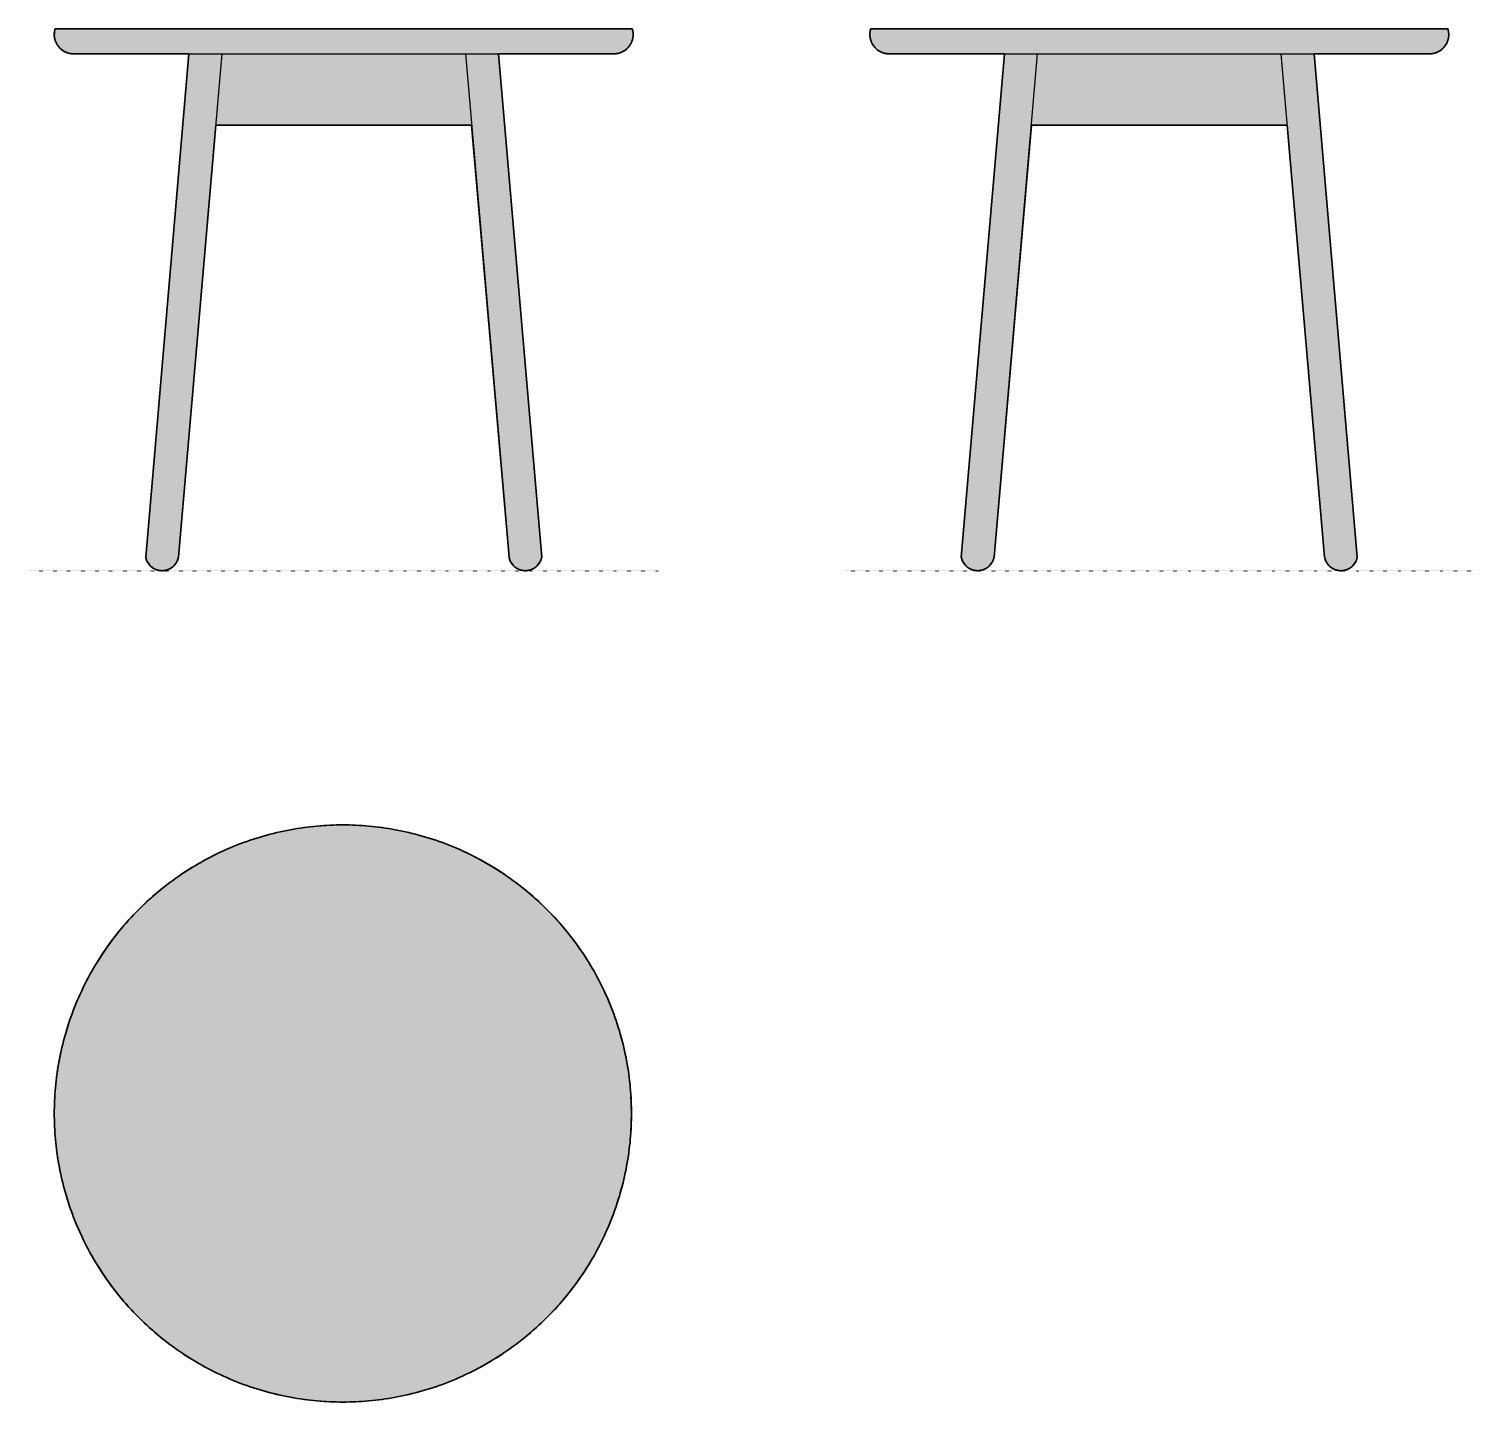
# Model space of a CAD drawing. Header units: millimetres. Extents: x 0 to 1628, y -936 to 610.
import ezdxf

# ---------------------------------------------------------------- set-up
doc = ezdxf.new("R2010")
doc.units = ezdxf.units.MM
doc.linetypes.add('Dots', pattern=[1, 0, -1])
doc.layers.add('Blocks', color=7, linetype='Continuous')
doc.layers.add('Blocks$Fill', color=7, linetype='Continuous', true_color=0xffffff)
for name, color, linetype, lineweight, true_color in [('Blocks$Inner', 7, 'Continuous', 25, 0x007f00), ('Blocks$Outline', 7, 'Continuous', 35, 0xff3f3f), ('Groud', 7, 'Dots', 25, 0x243775)]:
    doc.layers.add(name, color=color, linetype=linetype, lineweight=lineweight, true_color=true_color)

# ---------------------------------------------------------------- blocks, each defined once
blk = doc.blocks.new('Nest Oak Coffe Table Ø61 Top')
at = {"layer": 'Blocks$Fill'}
blk.add_hatch(color=256, dxfattribs=at).paths.add_polyline_path([(788, 23.3), (787.9, 30.5), (787.7, 37.8), (787.3, 45.1), (786.7, 52.5), (785.9, 59.9), (785, 67.4), (783.9, 74.9), (782.6, 82.4), (781.1, 90), (779.4, 97.6), (777.5, 105.1), (775.5, 112.7), (773.2, 120.3), (770.7, 127.9), (768.1, 135.4), (765.2, 142.9), (762.1, 150.4), (758.8, 157.9), (755.4, 165.2), (751.7, 172.6), (747.8, 179.8), (743.8, 187), (739.5, 194.1), (735, 201.1), (730.4, 208.1), (725.5, 214.9), (720.5, 221.6), (715.3, 228.1), (709.9, 234.6), (704.4, 240.9), (698.7, 247.1), (692.8, 253.1), (686.8, 259), (680.6, 264.7), (674.3, 270.2), (667.9, 275.6), (661.3, 280.8), (654.6, 285.8), (647.8, 290.7), (640.9, 295.3), (633.8, 299.8), (626.7, 304), (619.5, 308.1), (612.3, 312), (605, 315.7), (597.6, 319.1), (590.1, 322.4), (582.6, 325.5), (575.1, 328.3), (567.6, 331), (560, 333.5), (552.4, 335.8), (544.9, 337.8), (537.3, 339.7), (529.7, 341.4), (522.1, 342.9), (514.6, 344.2), (507.1, 345.3), (499.6, 346.2), (492.2, 347), (484.8, 347.6), (477.5, 348), (470.2, 348.2), (463, 348.3), (455.8, 348.2), (448.5, 348), (441.2, 347.6), (433.8, 347), (426.4, 346.2), (418.9, 345.3), (411.4, 344.2), (403.9, 342.9), (396.3, 341.4), (388.7, 339.7), (381.2, 337.8), (373.6, 335.8), (366, 333.5), (358.4, 331), (350.9, 328.3), (343.4, 325.5), (335.9, 322.4), (328.5, 319.1), (321.1, 315.7), (313.7, 312), (306.5, 308.1), (299.3, 304), (292.2, 299.8), (285.2, 295.3), (278.3, 290.7), (271.4, 285.8), (264.7, 280.8), (258.2, 275.6), (251.7, 270.2), (245.4, 264.7), (239.2, 259), (233.2, 253.1), (227.3, 247.1), (221.6, 240.9), (216.1, 234.6), (210.7, 228.1), (205.5, 221.6), (200.5, 214.9), (195.6, 208.1), (191, 201.1), (186.5, 194.1), (182.3, 187), (178.2, 179.8), (174.3, 172.6), (170.6, 165.2), (167.2, 157.9), (163.9, 150.4), (160.8, 142.9), (158, 135.4), (155.3, 127.9), (152.8, 120.3), (150.6, 112.7), (148.5, 105.1), (146.6, 97.6), (144.9, 90), (143.4, 82.4), (142.1, 74.9), (141, 67.4), (140.1, 59.9), (139.3, 52.5), (138.7, 45.1), (138.3, 37.8), (138.1, 30.5), (138, 23.3), (138.1, 16.1), (138.3, 8.8), (138.7, 1.5), (139.3, -5.9), (140.1, -13.3), (141, -20.8), (142.1, -28.3), (143.4, -35.8), (144.9, -43.4), (146.6, -51), (148.5, -58.5), (150.6, -66.1), (152.8, -73.7), (155.3, -81.3), (158, -88.8), (160.8, -96.3), (163.9, -103.8), (167.2, -111.3), (170.6, -118.6), (174.3, -126), (178.2, -133.2), (182.3, -140.4), (186.5, -147.5), (191, -154.5), (195.6, -161.5), (200.5, -168.3), (205.5, -175), (210.7, -181.5), (216.1, -188), (221.6, -194.3), (227.3, -200.5), (233.2, -206.5), (239.2, -212.4), (245.4, -218.1), (251.7, -223.6), (258.2, -229), (264.7, -234.2), (271.4, -239.2), (278.3, -244.1), (285.2, -248.7), (292.2, -253.2), (299.3, -257.5), (306.5, -261.5), (313.7, -265.4), (321.1, -269.1), (328.5, -272.5), (335.9, -275.8), (343.4, -278.9), (350.9, -281.8), (358.4, -284.4), (366, -286.9), (373.6, -289.2), (381.2, -291.2), (388.7, -293.1), (396.3, -294.8), (403.9, -296.3), (411.4, -297.6), (418.9, -298.7), (426.4, -299.6), (433.8, -300.4), (441.2, -301), (448.5, -301.4), (455.8, -301.6), (463, -301.7), (470.2, -301.6), (477.5, -301.4), (484.8, -301), (492.2, -300.4), (499.6, -299.6), (507.1, -298.7), (514.6, -297.6), (522.1, -296.3), (529.7, -294.8), (537.3, -293.1), (544.9, -291.2), (552.4, -289.2), (560, -286.9), (567.6, -284.4), (575.1, -281.8), (582.6, -278.9), (590.1, -275.8), (597.6, -272.5), (605, -269.1), (612.3, -265.4), (619.5, -261.5), (626.7, -257.5), (633.8, -253.2), (640.9, -248.7), (647.8, -244.1), (654.6, -239.2), (661.3, -234.2), (667.9, -229), (674.3, -223.6), (680.6, -218.1), (686.8, -212.4), (692.8, -206.5), (698.7, -200.5), (704.4, -194.3), (709.9, -188), (715.3, -181.5), (720.5, -175), (725.5, -168.3), (730.4, -161.5), (735, -154.5), (739.5, -147.5), (743.8, -140.4), (747.8, -133.2), (751.7, -126), (755.4, -118.6), (758.8, -111.3), (762.1, -103.8), (765.2, -96.3), (768.1, -88.8), (770.7, -81.3), (773.2, -73.7), (775.5, -66.1), (777.5, -58.5), (779.4, -51), (781.1, -43.4), (782.6, -35.8), (783.9, -28.3), (785, -20.8), (785.9, -13.3), (786.7, -5.9), (787.3, 1.5), (787.7, 8.8), (787.9, 16.1)], flags=0)
at = {"layer": 'Blocks$Inner'}
blk.add_circle((463, 23.3), 325, dxfattribs=at)
at = {"layer": 'Blocks$Outline'}
blk.add_rational_spline([(788, 23.3), (788, 348.3), (463, 348.3), (138, 348.3), (138, 23.3), (138, -301.7), (463, -301.7), (788, -301.7), (788, 23.3)], [1, 0.707106781187, 1, 0.707106781187, 1, 0.707106781187, 1, 0.707106781187, 1], degree=2, knots=[0, 0, 0, 510.508806, 510.508806, 1021.017612, 1021.017612, 1531.526419, 1531.526419, 2042.035225, 2042.035225, 2042.035225], dxfattribs=at)
blk = doc.blocks.new('Nest Oak Coffe Table Ø61 Side')
at = {"layer": 'Blocks$Fill'}
blk.add_hatch(color=256, dxfattribs=at).paths.add_polyline_path([(131.5, 15.3), (131.6, 14.9), (131.7, 14.6), (131.8, 14.2), (131.9, 13.8), (132, 13.5), (132.1, 13.1), (132.2, 12.7), (132.3, 12.4), (132.5, 12), (132.6, 11.6), (132.8, 11.2), (132.9, 10.9), (133.1, 10.5), (133.3, 10.2), (133.5, 9.8), (133.7, 9.4), (133.9, 9.1), (134.1, 8.7), (134.3, 8.4), (134.6, 8), (134.8, 7.7), (135.1, 7.4), (135.3, 7), (135.6, 6.7), (135.9, 6.4), (136.1, 6.1), (136.4, 5.8), (136.7, 5.5), (137, 5.2), (137.3, 4.9), (137.7, 4.6), (138, 4.3), (138.3, 4.1), (138.6, 3.8), (139, 3.6), (139.3, 3.3), (139.7, 3.1), (140, 2.8), (140.4, 2.6), (140.8, 2.4), (141.1, 2.2), (141.5, 2), (141.9, 1.8), (142.2, 1.7), (142.6, 1.5), (143, 1.3), (143.4, 1.2), (143.8, 1), (144.2, 0.9), (144.5, 0.8), (144.9, 0.7), (145.3, 0.6), (145.7, 0.5), (146.1, 0.4), (146.5, 0.3), (146.9, 0.3), (147.3, 0.2), (147.7, 0.1), (148.1, 0.1), (148.4, 0.1), (148.8, 0), (149.2, 0), (149.6, 0), (150, 0), (150.3, 0), (150.7, 0), (151.1, 0), (151.5, 0.1), (151.9, 0.1), (152.2, 0.1), (152.6, 0.2), (153, 0.3), (153.4, 0.3), (153.8, 0.4), (154.2, 0.5), (154.6, 0.6), (155, 0.7), (155.4, 0.8), (155.7, 0.9), (156.1, 1), (156.5, 1.2), (156.9, 1.3), (157.3, 1.5), (157.7, 1.7), (158, 1.8), (158.4, 2), (158.8, 2.2), (159.2, 2.4), (159.5, 2.6), (159.9, 2.8), (160.2, 3.1), (160.6, 3.3), (160.9, 3.6), (161.3, 3.8), (161.6, 4.1), (161.9, 4.3), (162.2, 4.6), (162.6, 4.9), (162.9, 5.2), (163.2, 5.5), (163.5, 5.8), (163.8, 6.1), (164, 6.4), (164.3, 6.7), (164.6, 7), (164.8, 7.4), (165.1, 7.7), (165.3, 8), (165.6, 8.4), (165.8, 8.7), (166, 9.1), (166.2, 9.4), (166.4, 9.8), (166.6, 10.2), (166.8, 10.5), (167, 10.9), (167.1, 11.2), (167.3, 11.6), (167.4, 12), (167.6, 12.4), (167.7, 12.7), (167.8, 13.1), (167.9, 13.5), (168, 13.8), (168.1, 14.2), (168.2, 14.6), (168.3, 14.9), (168.4, 15.3), (210.6, 501.9), (354.5, 501.9), (498.5, 501.9), (540.7, 15.3), (540.8, 14.9), (540.8, 14.6), (540.9, 14.2), (541, 13.8), (541.1, 13.5), (541.2, 13.1), (541.4, 12.7), (541.5, 12.4), (541.6, 12), (541.8, 11.6), (541.9, 11.2), (542.1, 10.9), (542.3, 10.5), (542.5, 10.2), (542.7, 9.8), (542.8, 9.4), (543.1, 9.1), (543.3, 8.7), (543.5, 8.4), (543.7, 8), (544, 7.7), (544.2, 7.4), (544.5, 7), (544.7, 6.7), (545, 6.4), (545.3, 6.1), (545.6, 5.8), (545.9, 5.5), (546.2, 5.2), (546.5, 4.9), (546.8, 4.6), (547.1, 4.3), (547.5, 4.1), (547.8, 3.8), (548.1, 3.6), (548.5, 3.3), (548.8, 3.1), (549.2, 2.8), (549.5, 2.6), (549.9, 2.4), (550.3, 2.2), (550.6, 2), (551, 1.8), (551.4, 1.7), (551.8, 1.5), (552.2, 1.3), (552.5, 1.2), (552.9, 1), (553.3, 0.9), (553.7, 0.8), (554.1, 0.7), (554.5, 0.6), (554.9, 0.5), (555.3, 0.4), (555.7, 0.3), (556, 0.3), (556.4, 0.2), (556.8, 0.1), (557.2, 0.1), (557.6, 0.1), (558, 0), (558.4, 0), (558.7, 0), (559.1, 0), (559.5, 0), (559.9, 0), (560.2, 0), (560.6, 0.1), (561, 0.1), (561.4, 0.1), (561.8, 0.2), (562.2, 0.3), (562.6, 0.3), (563, 0.4), (563.3, 0.5), (563.7, 0.6), (564.1, 0.7), (564.5, 0.8), (564.9, 0.9), (565.3, 1), (565.7, 1.2), (566.1, 1.3), (566.4, 1.5), (566.8, 1.7), (567.2, 1.8), (567.6, 2), (567.9, 2.2), (568.3, 2.4), (568.7, 2.6), (569, 2.8), (569.4, 3.1), (569.7, 3.3), (570.1, 3.6), (570.4, 3.8), (570.8, 4.1), (571.1, 4.3), (571.4, 4.6), (571.7, 4.9), (572, 5.2), (572.3, 5.5), (572.6, 5.8), (572.9, 6.1), (573.2, 6.4), (573.5, 6.7), (573.7, 7), (574, 7.4), (574.2, 7.7), (574.5, 8), (574.7, 8.4), (574.9, 8.7), (575.2, 9.1), (575.4, 9.4), (575.6, 9.8), (575.8, 10.2), (575.9, 10.5), (576.1, 10.9), (576.3, 11.2), (576.4, 11.6), (576.6, 12), (576.7, 12.4), (576.8, 12.7), (577, 13.1), (577.1, 13.5), (577.2, 13.8), (577.3, 14.2), (577.4, 14.6), (577.5, 14.9), (577.5, 15.3), (528.9, 582.1), (658.6, 582.1), (659.3, 582.1), (659.9, 582.1), (660.5, 582.2), (661.1, 582.2), (661.7, 582.3), (662.4, 582.4), (663, 582.5), (663.6, 582.6), (664.2, 582.8), (664.9, 583), (665.5, 583.2), (666.1, 583.4), (666.7, 583.6), (667.3, 583.8), (667.9, 584.1), (668.5, 584.4), (669, 584.7), (669.6, 585), (670.2, 585.3), (670.7, 585.7), (671.2, 586), (671.8, 586.4), (672.3, 586.8), (672.8, 587.2), (673.2, 587.6), (673.7, 588), (674.2, 588.5), (674.6, 588.9), (675, 589.4), (675.4, 589.9), (675.8, 590.4), (676.2, 590.8), (676.6, 591.3), (676.9, 591.8), (677.2, 592.4), (677.6, 592.9), (677.9, 593.5), (678.2, 594), (678.4, 594.6), (678.7, 595.2), (678.9, 595.8), (679.2, 596.4), (679.4, 597), (679.6, 597.6), (679.8, 598.2), (679.9, 598.8), (680.1, 599.5), (680.2, 600.1), (680.3, 600.7), (680.4, 601.4), (680.4, 602), (680.5, 602.7), (680.5, 603.3), (680.5, 604), (680.5, 604.6), (680.4, 605.2), (680.4, 605.9), (680.3, 606.5), (680.2, 607.1), (680.1, 607.7), (680, 608.4), (679.9, 609), (679.7, 609.6), (679.5, 610.2), (678.6, 610.2), (354.5, 610.2), (30.4, 610.2), (29.5, 610.2), (29.4, 609.6), (29.2, 609), (29.1, 608.4), (28.9, 607.7), (28.8, 607.1), (28.7, 606.5), (28.7, 605.9), (28.6, 605.2), (28.6, 604.6), (28.6, 604), (28.6, 603.3), (28.6, 602.7), (28.6, 602), (28.7, 601.4), (28.8, 600.7), (28.9, 600.1), (29, 599.5), (29.1, 598.8), (29.3, 598.2), (29.5, 597.6), (29.7, 597), (29.9, 596.4), (30.1, 595.8), (30.4, 595.2), (30.6, 594.6), (30.9, 594), (31.2, 593.5), (31.5, 592.9), (31.8, 592.4), (32.2, 591.8), (32.5, 591.3), (32.9, 590.8), (33.2, 590.4), (33.6, 589.9), (34, 589.4), (34.5, 588.9), (34.9, 588.5), (35.3, 588), (35.8, 587.6), (36.3, 587.2), (36.8, 586.8), (37.3, 586.4), (37.8, 586), (38.4, 585.7), (38.9, 585.3), (39.5, 585), (40, 584.7), (40.6, 584.4), (41.2, 584.1), (41.8, 583.8), (42.4, 583.6), (43, 583.4), (43.6, 583.2), (44.2, 583), (44.8, 582.8), (45.4, 582.6), (46.1, 582.5), (46.7, 582.4), (47.3, 582.3), (47.9, 582.2), (48.6, 582.2), (49.2, 582.1), (49.8, 582.1), (50.4, 582.1), (180.1, 582.1)], flags=0)
at = {"layer": 'Blocks$Inner'}
for p, q in [((180.1, 582.1), (131.5, 15.3)), ((168.4, 15.3), (217.5, 582.1)), ((491.5, 582.1), (540.7, 15.3)), ((577.5, 15.3), (528.9, 582.1))]:
    blk.add_line(p, q, dxfattribs=at)
for points in [[(679.5, 610.2), (354.5, 610.2), (29.5, 610.2)], [(30.4, 610.2), (354.5, 610.2), (678.6, 610.2)], [(50.4, 582.1), (354.5, 582.1), (658.6, 582.1)], [(210.6, 501.9), (354.5, 501.9), (498.5, 501.9)]]:
    blk.add_lwpolyline(points, dxfattribs=at)
for centre, radius, start, end in [((50.3, 603.8), 21.7, 162.9026, 270.4323), ((658.8, 603.8), 21.7, 269.5677, 17.0974), ((150, 18.7), 18.7, 190.4922, 349.5078), ((559.1, 18.7), 18.7, 190.4922, 349.5078)]:
    blk.add_arc(centre, radius, start, end, dxfattribs=at)
at = {"layer": 'Blocks$Outline'}
for points in [[(30.4, 610.2), (29.5, 610.2)], [(354.5, 610.2), (30.4, 610.2)], [(678.6, 610.2), (354.5, 610.2)], [(679.5, 610.2), (678.6, 610.2)], [(50.4, 582.1), (180.1, 582.1)], [(180.1, 582.1), (131.5, 15.3)], [(577.5, 15.3), (528.9, 582.1)], [(528.9, 582.1), (658.6, 582.1)], [(168.4, 15.3), (210.6, 501.9)], [(210.6, 501.9), (354.5, 501.9)], [(354.5, 501.9), (498.5, 501.9)], [(498.5, 501.9), (540.7, 15.3)]]:
    blk.add_lwpolyline(points, dxfattribs=at)
for points, weights, knots in [([(29.5, 610.2), (26.3, 599.7), (32.9, 590.8), (39.4, 582), (50.4, 582.1)], [1, 0.891936352836, 1, 0.891936352836, 1], [0, 0, 0, 20.342189, 20.342189, 40.684378, 40.684378, 40.684378]), ([(658.6, 582.1), (669.6, 582), (676.2, 590.8), (682.8, 599.7), (679.5, 610.2)], [1, 0.891936352836, 1, 0.891936352836, 1], [0, 0, 0, 20.342189, 20.342189, 40.684378, 40.684378, 40.684378]), ([(131.5, 15.3), (134.4, 0), (150, 0), (165.5, 0), (168.4, 15.3)], [1, 0.76879814065, 1, 0.76879814065, 1], [0, 0, 0, 25.988901, 25.988901, 51.977801, 51.977801, 51.977801]), ([(540.7, 15.3), (543.5, 0), (559.1, 0), (574.7, 0), (577.5, 15.3)], [1, 0.76879814065, 1, 0.76879814065, 1], [0, 0, 0, 25.988901, 25.988901, 51.977801, 51.977801, 51.977801])]:
    blk.add_rational_spline(points, weights, degree=2, knots=knots, dxfattribs=at)
blk = doc.blocks.new('Nest Oak Coffe Table Ø61 Front')
at = {"layer": 'Blocks$Fill'}
blk.add_hatch(color=256, dxfattribs=at).paths.add_polyline_path([(-597.3, -156.5), (-597.2, -156.8), (-597.1, -157.2), (-597, -157.6), (-596.9, -157.9), (-596.8, -158.3), (-596.7, -158.7), (-596.6, -159.1), (-596.4, -159.4), (-596.3, -159.8), (-596.2, -160.2), (-596, -160.5), (-595.8, -160.9), (-595.7, -161.3), (-595.5, -161.6), (-595.3, -162), (-595.1, -162.3), (-594.9, -162.7), (-594.7, -163.1), (-594.4, -163.4), (-594.2, -163.7), (-594, -164.1), (-593.7, -164.4), (-593.5, -164.7), (-593.2, -165.1), (-592.9, -165.4), (-592.6, -165.7), (-592.4, -166), (-592.1, -166.3), (-591.8, -166.6), (-591.4, -166.9), (-591.1, -167.2), (-590.8, -167.5), (-590.5, -167.7), (-590.1, -168), (-589.8, -168.2), (-589.5, -168.5), (-589.1, -168.7), (-588.8, -168.9), (-588.4, -169.2), (-588, -169.4), (-587.7, -169.6), (-587.3, -169.8), (-586.9, -169.9), (-586.5, -170.1), (-586.2, -170.3), (-585.8, -170.4), (-585.4, -170.6), (-585, -170.7), (-584.6, -170.9), (-584.2, -171), (-583.8, -171.1), (-583.5, -171.2), (-583.1, -171.3), (-582.7, -171.4), (-582.3, -171.5), (-581.9, -171.5), (-581.5, -171.6), (-581.1, -171.6), (-580.7, -171.7), (-580.4, -171.7), (-580, -171.7), (-579.6, -171.8), (-579.2, -171.8), (-578.8, -171.8), (-578.5, -171.8), (-578.1, -171.8), (-577.7, -171.7), (-577.3, -171.7), (-576.9, -171.7), (-576.5, -171.6), (-576.2, -171.6), (-575.8, -171.5), (-575.4, -171.5), (-575, -171.4), (-574.6, -171.3), (-574.2, -171.2), (-573.8, -171.1), (-573.4, -171), (-573, -170.9), (-572.7, -170.7), (-572.3, -170.6), (-571.9, -170.4), (-571.5, -170.3), (-571.1, -170.1), (-570.7, -169.9), (-570.4, -169.8), (-570, -169.6), (-569.6, -169.4), (-569.3, -169.2), (-568.9, -168.9), (-568.6, -168.7), (-568.2, -168.5), (-567.9, -168.2), (-567.5, -168), (-567.2, -167.7), (-566.9, -167.5), (-566.5, -167.2), (-566.2, -166.9), (-565.9, -166.6), (-565.6, -166.3), (-565.3, -166), (-565, -165.7), (-564.7, -165.4), (-564.5, -165.1), (-564.2, -164.7), (-563.9, -164.4), (-563.7, -164.1), (-563.5, -163.7), (-563.2, -163.4), (-563, -163.1), (-562.8, -162.7), (-562.6, -162.3), (-562.4, -162), (-562.2, -161.6), (-562, -161.3), (-561.8, -160.9), (-561.7, -160.5), (-561.5, -160.2), (-561.4, -159.8), (-561.2, -159.4), (-561.1, -159.1), (-561, -158.7), (-560.9, -158.3), (-560.8, -157.9), (-560.7, -157.6), (-560.6, -157.2), (-560.5, -156.8), (-560.4, -156.5), (-518.2, 330.1), (-374.3, 330.1), (-230.3, 330.1), (-188.1, -156.5), (-188, -156.8), (-187.9, -157.2), (-187.9, -157.6), (-187.8, -157.9), (-187.7, -158.3), (-187.5, -158.7), (-187.4, -159.1), (-187.3, -159.4), (-187.1, -159.8), (-187, -160.2), (-186.8, -160.5), (-186.7, -160.9), (-186.5, -161.3), (-186.3, -161.6), (-186.1, -162), (-185.9, -162.3), (-185.7, -162.7), (-185.5, -163.1), (-185.3, -163.4), (-185.1, -163.7), (-184.8, -164.1), (-184.6, -164.4), (-184.3, -164.7), (-184, -165.1), (-183.8, -165.4), (-183.5, -165.7), (-183.2, -166), (-182.9, -166.3), (-182.6, -166.6), (-182.3, -166.9), (-182, -167.2), (-181.7, -167.5), (-181.3, -167.7), (-181, -168), (-180.7, -168.2), (-180.3, -168.5), (-180, -168.7), (-179.6, -168.9), (-179.2, -169.2), (-178.9, -169.4), (-178.5, -169.6), (-178.1, -169.8), (-177.8, -169.9), (-177.4, -170.1), (-177, -170.3), (-176.6, -170.4), (-176.2, -170.6), (-175.9, -170.7), (-175.5, -170.9), (-175.1, -171), (-174.7, -171.1), (-174.3, -171.2), (-173.9, -171.3), (-173.5, -171.4), (-173.1, -171.5), (-172.7, -171.5), (-172.4, -171.6), (-172, -171.6), (-171.6, -171.7), (-171.2, -171.7), (-170.8, -171.7), (-170.4, -171.8), (-170.1, -171.8), (-169.7, -171.8), (-169.3, -171.8), (-168.9, -171.8), (-168.5, -171.7), (-168.2, -171.7), (-167.8, -171.7), (-167.4, -171.6), (-167, -171.6), (-166.6, -171.5), (-166.2, -171.5), (-165.8, -171.4), (-165.4, -171.3), (-165.1, -171.2), (-164.7, -171.1), (-164.3, -171), (-163.9, -170.9), (-163.5, -170.7), (-163.1, -170.6), (-162.7, -170.4), (-162.3, -170.3), (-162, -170.1), (-161.6, -169.9), (-161.2, -169.8), (-160.8, -169.6), (-160.5, -169.4), (-160.1, -169.2), (-159.8, -168.9), (-159.4, -168.7), (-159, -168.5), (-158.7, -168.2), (-158.4, -168), (-158, -167.7), (-157.7, -167.5), (-157.4, -167.2), (-157.1, -166.9), (-156.8, -166.6), (-156.5, -166.3), (-156.2, -166), (-155.9, -165.7), (-155.6, -165.4), (-155.3, -165.1), (-155, -164.7), (-154.8, -164.4), (-154.5, -164.1), (-154.3, -163.7), (-154.1, -163.4), (-153.8, -163.1), (-153.6, -162.7), (-153.4, -162.3), (-153.2, -162), (-153, -161.6), (-152.8, -161.3), (-152.7, -160.9), (-152.5, -160.5), (-152.4, -160.2), (-152.2, -159.8), (-152.1, -159.4), (-151.9, -159.1), (-151.8, -158.7), (-151.7, -158.3), (-151.6, -157.9), (-151.5, -157.6), (-151.4, -157.2), (-151.3, -156.8), (-151.3, -156.5), (-199.9, 410.3), (-70.1, 410.3), (-69.5, 410.3), (-68.9, 410.4), (-68.3, 410.4), (-67.7, 410.4), (-67, 410.5), (-66.4, 410.6), (-65.8, 410.7), (-65.2, 410.9), (-64.5, 411), (-63.9, 411.2), (-63.3, 411.4), (-62.7, 411.6), (-62.1, 411.8), (-61.5, 412.1), (-60.9, 412.3), (-60.3, 412.6), (-59.7, 412.9), (-59.2, 413.2), (-58.6, 413.5), (-58.1, 413.9), (-57.5, 414.2), (-57, 414.6), (-56.5, 415), (-56, 415.4), (-55.5, 415.8), (-55.1, 416.3), (-54.6, 416.7), (-54.2, 417.2), (-53.8, 417.6), (-53.4, 418.1), (-53, 418.6), (-52.6, 419.1), (-52.2, 419.6), (-51.9, 420.1), (-51.5, 420.6), (-51.2, 421.1), (-50.9, 421.7), (-50.6, 422.2), (-50.3, 422.8), (-50.1, 423.4), (-49.8, 424), (-49.6, 424.6), (-49.4, 425.2), (-49.2, 425.8), (-49, 426.4), (-48.9, 427), (-48.7, 427.7), (-48.6, 428.3), (-48.5, 429), (-48.4, 429.6), (-48.4, 430.2), (-48.3, 430.9), (-48.3, 431.5), (-48.3, 432.2), (-48.3, 432.8), (-48.3, 433.5), (-48.4, 434.1), (-48.5, 434.7), (-48.6, 435.3), (-48.7, 436), (-48.8, 436.6), (-48.9, 437.2), (-49.1, 437.8), (-49.3, 438.4), (-50.2, 438.4), (-374.3, 438.4), (-698.3, 438.4), (-699.3, 438.4), (-699.4, 437.8), (-699.6, 437.2), (-699.7, 436.6), (-699.8, 436), (-700, 435.3), (-700, 434.7), (-700.1, 434.1), (-700.2, 433.5), (-700.2, 432.8), (-700.2, 432.2), (-700.2, 431.5), (-700.2, 430.9), (-700.1, 430.2), (-700.1, 429.6), (-700, 429), (-699.9, 428.3), (-699.8, 427.7), (-699.6, 427), (-699.5, 426.4), (-699.3, 425.8), (-699.1, 425.2), (-698.9, 424.6), (-698.7, 424), (-698.4, 423.4), (-698.2, 422.8), (-697.9, 422.2), (-697.6, 421.7), (-697.3, 421.1), (-697, 420.6), (-696.6, 420.1), (-696.3, 419.6), (-695.9, 419.1), (-695.6, 418.6), (-695.2, 418.1), (-694.8, 417.6), (-694.3, 417.2), (-693.9, 416.7), (-693.4, 416.3), (-693, 415.8), (-692.5, 415.4), (-692, 415), (-691.5, 414.6), (-691, 414.2), (-690.4, 413.9), (-689.9, 413.5), (-689.3, 413.2), (-688.8, 412.9), (-688.2, 412.6), (-687.6, 412.3), (-687, 412.1), (-686.4, 411.8), (-685.8, 411.6), (-685.2, 411.4), (-684.6, 411.2), (-684, 411), (-683.3, 410.9), (-682.7, 410.7), (-682.1, 410.6), (-681.5, 410.5), (-680.8, 410.4), (-680.2, 410.4), (-679.6, 410.4), (-679, 410.3), (-678.4, 410.3), (-548.6, 410.3)], flags=0)
at = {"layer": 'Blocks$Inner'}
for p, q in [((-548.6, 410.3), (-597.3, -156.5)), ((-560.4, -156.5), (-511.3, 410.3)), ((-237.3, 410.3), (-188.1, -156.5)), ((-151.3, -156.5), (-199.9, 410.3))]:
    blk.add_line(p, q, dxfattribs=at)
for points in [[(-49.3, 438.4), (-374.3, 438.4), (-699.3, 438.4)], [(-698.3, 438.4), (-374.3, 438.4), (-50.2, 438.4)], [(-678.4, 410.3), (-374.3, 410.3), (-70.1, 410.3)], [(-518.2, 330.1), (-374.3, 330.1), (-230.3, 330.1)]]:
    blk.add_lwpolyline(points, dxfattribs=at)
for centre, radius, start, end in [((-678.5, 432), 21.7, 162.9026, 270.4323), ((-70, 432), 21.7, 269.5677, 17.0974), ((-578.8, -153.1), 18.7, 190.4922, 349.5078), ((-169.7, -153.1), 18.7, 190.4922, 349.5078)]:
    blk.add_arc(centre, radius, start, end, dxfattribs=at)
at = {"layer": 'Blocks$Outline'}
for points in [[(-698.3, 438.4), (-699.3, 438.4)], [(-374.3, 438.4), (-698.3, 438.4)], [(-50.2, 438.4), (-374.3, 438.4)], [(-49.3, 438.4), (-50.2, 438.4)], [(-678.4, 410.3), (-548.6, 410.3)], [(-548.6, 410.3), (-597.3, -156.5)], [(-151.3, -156.5), (-199.9, 410.3)], [(-199.9, 410.3), (-70.1, 410.3)], [(-560.4, -156.5), (-518.2, 330.1)], [(-518.2, 330.1), (-374.3, 330.1)], [(-374.3, 330.1), (-230.3, 330.1)], [(-230.3, 330.1), (-188.1, -156.5)]]:
    blk.add_lwpolyline(points, dxfattribs=at)
for points, weights, knots in [([(-699.3, 438.4), (-702.5, 427.9), (-695.9, 419.1), (-689.4, 410.2), (-678.4, 410.3)], [1, 0.891936352836, 1, 0.891936352836, 1], [0, 0, 0, 20.342189, 20.342189, 40.684378, 40.684378, 40.684378]), ([(-70.1, 410.3), (-59.2, 410.2), (-52.6, 419.1), (-46, 427.9), (-49.3, 438.4)], [1, 0.891936352836, 1, 0.891936352836, 1], [0, 0, 0, 20.342189, 20.342189, 40.684378, 40.684378, 40.684378]), ([(-597.3, -156.5), (-594.4, -171.8), (-578.8, -171.8), (-563.3, -171.8), (-560.4, -156.5)], [1, 0.76879814065, 1, 0.76879814065, 1], [0, 0, 0, 25.988901, 25.988901, 51.977801, 51.977801, 51.977801]), ([(-188.1, -156.5), (-185.3, -171.8), (-169.7, -171.8), (-154.1, -171.8), (-151.3, -156.5)], [1, 0.76879814065, 1, 0.76879814065, 1], [0, 0, 0, 25.988901, 25.988901, 51.977801, 51.977801, 51.977801])]:
    blk.add_rational_spline(points, weights, degree=2, knots=knots, dxfattribs=at)

msp = doc.modelspace()

# ---------------------------------------------------------------- linework, layer by layer
at = {"layer": 'Groud'}
for points in [[(0, 0), (709.1, 0)], [(918.5, 0), (1627.5, 0)]]:
    msp.add_lwpolyline(points, dxfattribs=at)

# ---------------------------------------------------------------- block references
at = {"layer": 'Blocks'}
for name, p in [('Nest Oak Coffe Table Ø61 Front', (728.8, 171.8)), ('Nest Oak Coffe Table Ø61 Side', (918.5, 0)), ('Nest Oak Coffe Table Ø61 Top', (-109.4, -634.6))]:
    msp.add_blockref(name, p, dxfattribs=at)

doc.saveas('drawing.dxf')
